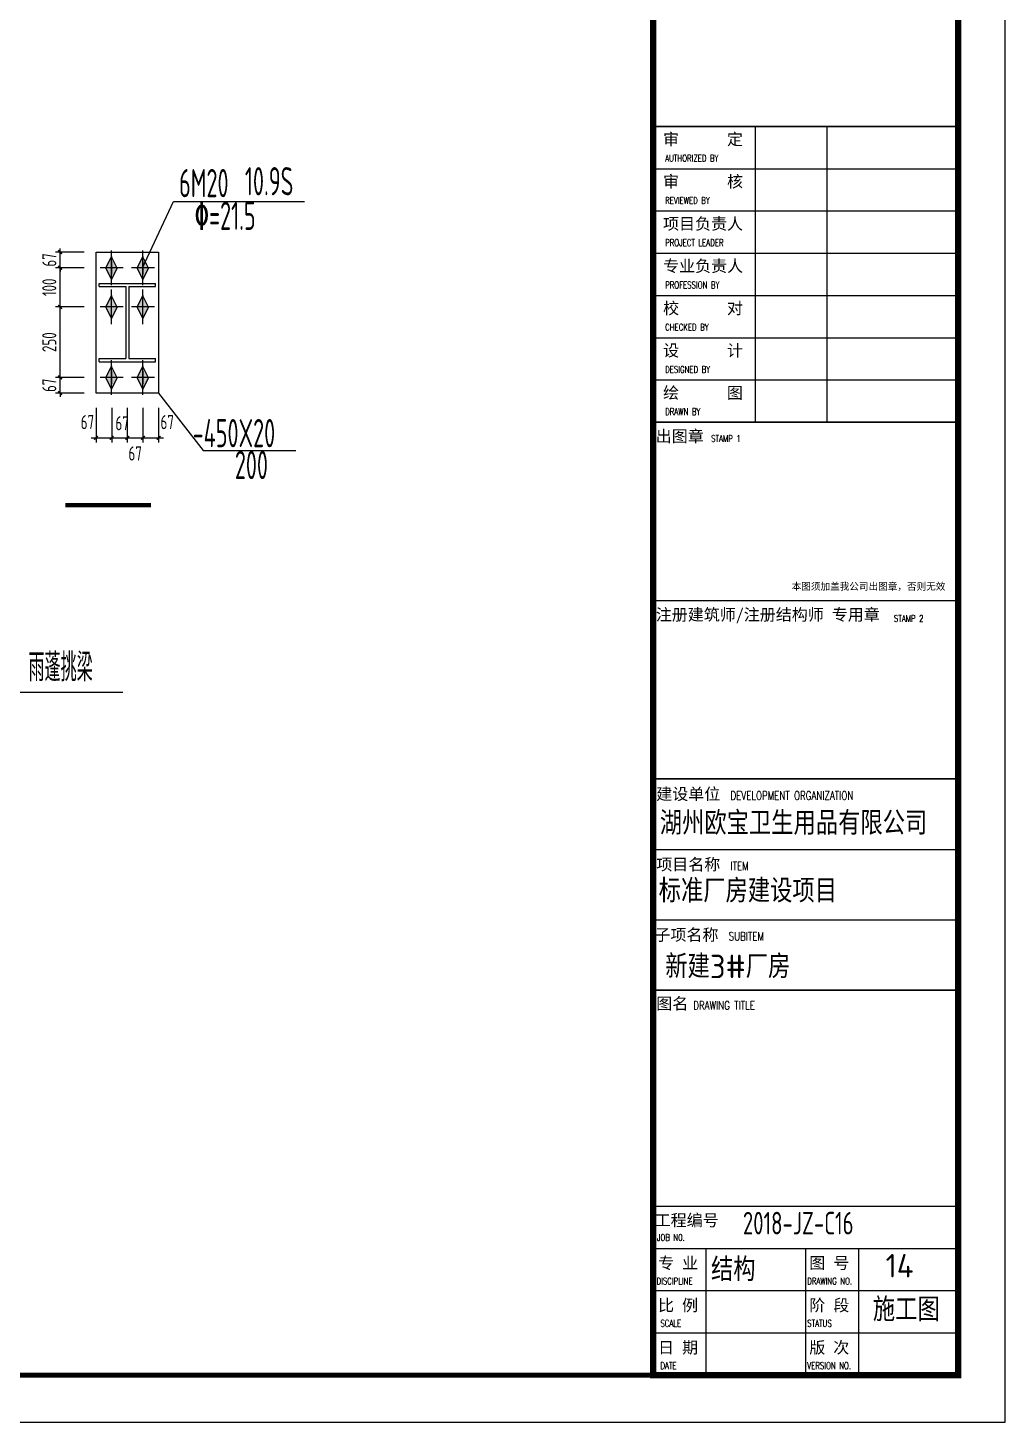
# Model space of a CAD drawing. Extents: x -138012 to 2129925, y -311560 to 0.
# Drawn here: x 1808856 to 1829678, y -194362 to -164662 of the extents above; entities that cross this region are included whole.
import ezdxf
from ezdxf.enums import TextEntityAlignment as Align

# ---------------------------------------------------------------- set-up
doc = ezdxf.new("R2010")
doc.units = 0
doc.header["$LTSCALE"] = 1000
doc.header["$MEASUREMENT"] = 0
doc.layers.get('0').update_dxf_attribs({"linetype": 'CONTINUOUS'})
doc.layers.get('Defpoints').update_dxf_attribs({"linetype": 'CONTINUOUS'})
for name, color, linetype in [('BOLT', 7, 'CONTINUOUS'), ('COLU', 7, 'CONTINUOUS'), ('DIM', 3, 'CONTINUOUS'), ('DIM_SYMB', 3, 'CONTINUOUS'), ('PUB_TEXT', 7, 'CONTINUOUS'), ('PUB_TITLE', 4, 'CONTINUOUS'), ('TEXT', 7, 'CONTINUOUS'), ('刚架', 4, 'CONTINUOUS'), ('图层1', 53, 'CONTINUOUS'), ('图框', 4, 'CONTINUOUS')]:
    doc.layers.add(name, color=color, linetype=linetype)
doc.styles.add('iIcon2', font='')
doc.styles.add('MIMI-TKWZ', font='romanc.shx', dxfattribs={"width": 0.75, "oblique": 15, "bigfont": 'bigfont.shx'})
doc.styles.add('STYLE1', font='tssdeng.shx', dxfattribs={"height": 8, "bigfont": 'tssdchn.shx'})
doc.styles.add('TSSD_REIN', font='tssdeng.shx', dxfattribs={"width": 0.7, "bigfont": 'tssdchn.shx'})
doc.styles.get('iIcon2').set_extended_font_data('SimSun')
doc.dimstyles.new('TSSD_20_100', dxfattribs={"dimtxt": 300, "dimasz": 80, "dimexe": 100, "dimexo": 250, "dimgap": 80, "dimtad": 1, "dimdec": 0, "dimlfac": 0.2, "dimzin": 0, "dimdsep": 46, "dimtxsty": 'TSSD_REIN', "dimblk": 'ARCHTICK', "dimcen": 0, "dimdle": 100, "dimclrd": 3, "dimclre": 3, "dimclrt": 7, "dimadec": 0, "dimazin": 0, "dimtfac": 1, "dimtdec": 0, "dimtix": 1, "dimtmove": 2, "dimatfit": 3, "dimldrblk": 'ARCHTICK', "dimfxl": 0, "dimtolj": 1, "dimtzin": 0, "dimarcsym": 0})

# ---------------------------------------------------------------- blocks, each defined once
blk = doc.blocks.new('_ArchTick')
at = {"color": 0, "linetype": 'ByBlock', "const_width": 0.4}
blk.add_lwpolyline([(-0.5, -0.5), (0.5, 0.5)], dxfattribs=at)
blk = doc.blocks.new('*D470')
at = {"layer": 'Defpoints', "color": 0}
for p in [(1809543, -172109), (1810308, -172109), (1810308, -172442)]:
    blk.add_point(p, dxfattribs=at)
at = {"layer": 'DIM', "color": 3, "lineweight": -2}
for p, q in [((1810058, -172109), (1809443, -172109)), ((1809543, -172109), (1809543, -172029)), ((1809543, -172442), (1809543, -172109)), ((1810058, -172442), (1809443, -172442)), ((1809543, -172442), (1809543, -172522))]:
    blk.add_line(p, q, dxfattribs=at)
at = {"layer": 'DIM', "color": 3, "lineweight": -2, "xscale": 80, "yscale": 80, "zscale": 80}
for p, rotation in [((1809543, -172109), 270), ((1809543, -172442), 90)]:
    blk.add_blockref('_ArchTick', p, dxfattribs=dict(at, rotation=rotation))
at = {"layer": 'DIM', "color": 7, "insert": (1809313, -172276), "char_height": 300, "attachment_point": 5, "rotation": 90, "style": 'TSSD_REIN'}
blk.add_mtext('\\A1;67', dxfattribs=at)
blk = doc.blocks.new('*D471')
at = {"layer": 'Defpoints', "color": 0}
for p in [(1809543, -170605), (1810308, -170605), (1810308, -172109)]:
    blk.add_point(p, dxfattribs=at)
at = {"layer": 'DIM', "color": 3, "lineweight": -2}
for p, q in [((1810058, -170605), (1809443, -170605)), ((1809543, -172209), (1809543, -170505)), ((1810058, -172109), (1809443, -172109))]:
    blk.add_line(p, q, dxfattribs=at)
at = {"layer": 'DIM', "color": 3, "lineweight": -2, "xscale": 80, "yscale": 80, "zscale": 80}
for p, rotation in [((1809543, -170605), 90), ((1809543, -172109), 270)]:
    blk.add_blockref('_ArchTick', p, dxfattribs=dict(at, rotation=rotation))
at = {"layer": 'DIM', "color": 7, "insert": (1809313, -171357), "char_height": 300, "attachment_point": 5, "rotation": 90, "style": 'TSSD_REIN'}
blk.add_mtext('\\A1;250', dxfattribs=at)
blk = doc.blocks.new('*D472')
at = {"layer": 'Defpoints', "color": 0}
for p in [(1809543, -169773), (1810308, -169773), (1810308, -170605)]:
    blk.add_point(p, dxfattribs=at)
at = {"layer": 'DIM', "color": 3, "lineweight": -2}
for p, q in [((1810058, -169773), (1809443, -169773)), ((1809543, -170705), (1809543, -169673)), ((1810058, -170605), (1809443, -170605))]:
    blk.add_line(p, q, dxfattribs=at)
at = {"layer": 'DIM', "color": 3, "lineweight": -2, "xscale": 80, "yscale": 80, "zscale": 80}
for p, rotation in [((1809543, -169773), 90), ((1809543, -170605), 270)]:
    blk.add_blockref('_ArchTick', p, dxfattribs=dict(at, rotation=rotation))
at = {"layer": 'DIM', "color": 7, "insert": (1809313, -170189), "char_height": 300, "attachment_point": 5, "rotation": 90, "style": 'TSSD_REIN'}
blk.add_mtext('\\A1;100', dxfattribs=at)
blk = doc.blocks.new('*D473')
at = {"layer": 'Defpoints', "color": 0}
for p in [(1809543, -169439), (1810308, -169439), (1810308, -169773)]:
    blk.add_point(p, dxfattribs=at)
at = {"layer": 'DIM', "color": 3, "lineweight": -2}
for p, q in [((1810058, -169439), (1809443, -169439)), ((1809543, -169439), (1809543, -169359)), ((1809543, -169773), (1809543, -169439)), ((1810058, -169773), (1809443, -169773)), ((1809543, -169773), (1809543, -169853))]:
    blk.add_line(p, q, dxfattribs=at)
at = {"layer": 'DIM', "color": 3, "lineweight": -2, "xscale": 80, "yscale": 80, "zscale": 80}
for p, rotation in [((1809543, -169439), 270), ((1809543, -169773), 90)]:
    blk.add_blockref('_ArchTick', p, dxfattribs=dict(at, rotation=rotation))
at = {"layer": 'DIM', "color": 7, "insert": (1809313, -169606), "char_height": 300, "attachment_point": 5, "rotation": 90, "style": 'TSSD_REIN'}
blk.add_mtext('\\A1;67', dxfattribs=at)
blk = doc.blocks.new('*D474')
at = {"layer": 'Defpoints', "color": 0}
for p in [(1810308, -172509), (1810642, -172509), (1810642, -173395)]:
    blk.add_point(p, dxfattribs=at)
at = {"layer": 'TEXT', "color": 3, "lineweight": -2}
for p, q in [((1810308, -172759), (1810308, -173495)), ((1810642, -172759), (1810642, -173495)), ((1810208, -173395), (1810742, -173395))]:
    blk.add_line(p, q, dxfattribs=at)
at = {"layer": 'TEXT', "color": 3, "lineweight": -2, "xscale": 80, "yscale": 80, "zscale": 80, "rotation": 180}
blk.add_blockref('_ArchTick', (1810308, -173395), dxfattribs=at)
at = {"layer": 'TEXT', "color": 3, "lineweight": -2, "xscale": 80, "yscale": 80, "zscale": 80}
blk.add_blockref('_ArchTick', (1810642, -173395), dxfattribs=at)
at = {"layer": 'TEXT', "color": 7, "insert": (1810125, -173061), "char_height": 300, "attachment_point": 5, "style": 'TSSD_REIN'}
blk.add_mtext('\\A1;67', dxfattribs=at)
blk = doc.blocks.new('*D475')
at = {"layer": 'Defpoints', "color": 0}
for p in [(1810642, -172509), (1810975, -172509), (1810975, -173395)]:
    blk.add_point(p, dxfattribs=at)
at = {"layer": 'DIM', "color": 3, "lineweight": -2}
for p, q in [((1810642, -172759), (1810642, -173495)), ((1810975, -172759), (1810975, -173495)), ((1810542, -173395), (1811075, -173395))]:
    blk.add_line(p, q, dxfattribs=at)
at = {"layer": 'DIM', "color": 3, "lineweight": -2, "xscale": 80, "yscale": 80, "zscale": 80, "rotation": 180}
blk.add_blockref('_ArchTick', (1810642, -173395), dxfattribs=at)
at = {"layer": 'DIM', "color": 3, "lineweight": -2, "xscale": 80, "yscale": 80, "zscale": 80}
blk.add_blockref('_ArchTick', (1810975, -173395), dxfattribs=at)
at = {"layer": 'DIM', "color": 7, "insert": (1810865, -173084), "char_height": 300, "attachment_point": 5, "style": 'TSSD_REIN'}
blk.add_mtext('\\A1;67', dxfattribs=at)
blk = doc.blocks.new('*D476')
at = {"layer": 'Defpoints', "color": 0}
for p in [(1811309, -172509), (1811643, -172509), (1811643, -173395)]:
    blk.add_point(p, dxfattribs=at)
at = {"layer": 'DIM', "color": 3, "lineweight": -2}
for p, q in [((1811309, -172759), (1811309, -173495)), ((1811643, -172759), (1811643, -173495)), ((1811209, -173395), (1811743, -173395))]:
    blk.add_line(p, q, dxfattribs=at)
at = {"layer": 'DIM', "color": 3, "lineweight": -2, "xscale": 80, "yscale": 80, "zscale": 80, "rotation": 180}
blk.add_blockref('_ArchTick', (1811309, -173395), dxfattribs=at)
at = {"layer": 'DIM', "color": 3, "lineweight": -2, "xscale": 80, "yscale": 80, "zscale": 80}
blk.add_blockref('_ArchTick', (1811643, -173395), dxfattribs=at)
at = {"layer": 'DIM', "color": 7, "insert": (1811826, -173061), "char_height": 300, "attachment_point": 5, "style": 'TSSD_REIN'}
blk.add_mtext('\\A1;67', dxfattribs=at)
blk = doc.blocks.new('*D477')
at = {"layer": 'Defpoints', "color": 0}
for p in [(1810975, -172509), (1811309, -172509), (1811309, -173395)]:
    blk.add_point(p, dxfattribs=at)
at = {"layer": 'DIM', "color": 3, "lineweight": -2}
for p, q in [((1810975, -172759), (1810975, -173495)), ((1811309, -172759), (1811309, -173495)), ((1810875, -173395), (1811409, -173395))]:
    blk.add_line(p, q, dxfattribs=at)
at = {"layer": 'DIM', "color": 3, "lineweight": -2, "xscale": 80, "yscale": 80, "zscale": 80, "rotation": 180}
blk.add_blockref('_ArchTick', (1810975, -173395), dxfattribs=at)
at = {"layer": 'DIM', "color": 3, "lineweight": -2, "xscale": 80, "yscale": 80, "zscale": 80}
blk.add_blockref('_ArchTick', (1811309, -173395), dxfattribs=at)
at = {"layer": 'DIM', "color": 7, "insert": (1811142, -173729), "char_height": 300, "attachment_point": 5, "style": 'TSSD_REIN'}
blk.add_mtext('\\A1;67', dxfattribs=at)
blk = doc.blocks.new('A$C73615854')
at = {"layer": 'BOLT'}
blk.add_hatch(color=256, dxfattribs=at).paths.add_polyline_path([(120, -84), (-12, 180), (120, 444), (252, 180)])
for p, q in [((120, 420, 302), (0, 180, 302)), ((120, -216, 302), (120, 576, 302)), ((120, 444, 302), (252, 180, 302)), ((-144, 180, 302), (384, 180, 302)), ((120, -84, 302), (-12, 180, 302)), ((120, -84, 302), (252, 180, 302))]:
    blk.add_line(p, q, dxfattribs=at)
blk = doc.blocks.new('564563')
at = {"layer": '图框'}
for p, q in [((189567, -166841), (196067, -166841)), ((189567, -166841), (196067, -166841)), ((191738, -166841), (191738, -173141)), ((193267, -166841), (193267, -173141)), ((189567, -167741), (196067, -167741)), ((189567, -168641), (196067, -168641)), ((189567, -169541), (196067, -169541)), ((189567, -170441), (196067, -170441)), ((189567, -171341), (196067, -171341)), ((189567, -172241), (196067, -172241)), ((189567, -176941), (196067, -176941)), ((189567, -180741), (196067, -180741)), ((189567, -182241), (196067, -182241)), ((189567, -183741), (196067, -183741)), ((189567, -189841), (196067, -189841)), ((189567, -190741), (196067, -190741)), ((190692, -190741), (190692, -193441)), ((192817, -190741), (192817, -193441)), ((193942, -190741), (193942, -193441)), ((189567, -191641), (196067, -191641)), ((189567, -192541), (196067, -192541))]:
    blk.add_line(p, q, dxfattribs=at)
at = {"layer": '图框', "const_width": 140}
blk.add_lwpolyline([(196067, -136041), (189567, -136041), (189567, -193441), (196067, -193441)], close=True, dxfattribs=at)
at = {"layer": '图框', "const_width": 35}
for points in [[(189567, -166841), (196067, -166841)], [(189567, -173141), (196067, -173141)], [(189567, -180741), (196067, -180741)], [(189567, -185241), (196067, -185241)]]:
    blk.add_lwpolyline(points, dxfattribs=at)
at = {"layer": 'PUB_TEXT', "style": 'STYLE1'}
for s, p in [('湖州欧宝卫生用品有限公司', (189709, -181680)), ('标准厂房建设项目', (189685, -183123)), ('新建3#厂房', (189826, -184735))]:
    blk.add_text(s, height=500, dxfattribs=at).set_placement(p, align=Align.MIDDLE_LEFT)
at = {"layer": '图框', "style": 'iIcon2'}
for s, height, p in [('审      定', 250, (189779, -167238)), ('审      核', 250, (189779, -168138)), ('项目负责人', 250, (189779, -169038)), ('专业负责人', 250, (189779, -169938)), ('校      对', 250, (189779, -170838)), ('设      计', 250, (189779, -171738)), ('绘      图', 250, (189779, -172638)), ('出图章', 250, (189624, -173565)), ('本图须加盖我公司出图章，否则无效', 150, (192520, -176714)), ('注册建筑师/注册结构师 专用章', 250, (189624, -177365)), ('建设单位', 250, (189634, -181186)), ('项目名称', 250, (189634, -182686)), ('子项名称', 250, (189595, -184185)), ('图名', 250, (189634, -185651)), ('工程编号', 250, (189600, -190265)), ('专 业', 250, (189673, -191177)), ('图 号', 250, (192895, -191177)), ('比 例', 250, (189673, -192077)), ('阶 段', 250, (192895, -192077)), ('日 期', 250, (189673, -192977)), ('版 次', 250, (192895, -192977))]:
    blk.add_text(s, height=height, dxfattribs=at).set_placement(p)
at = {"layer": '图框', "style": 'MIMI-TKWZ', "width": 0.75}
for s, height, p in [('AUTHORIZED BY', 145, (189823, -167590)), ('REVIEWED BY', 145, (189823, -168490)), ('PROJECT LEADER', 145, (189823, -169390)), ('PROFESSION BY', 145, (189823, -170290)), ('CHECKED BY', 145, (189823, -171190)), ('DESIGNED BY', 145, (189823, -172090)), ('DRAWN BY', 145, (189823, -172990)), ('STAMP 1', 145, (190804, -173562)), ('STAMP 2', 145, (194698, -177395)), ('DEVELOPMENT ORGANIZATION', 180, (191216, -181184)), ('ITEM', 180, (191216, -182684)), ('SUBITEM', 180, (191177, -184182)), ('DRAWING TITLE', 180, (190422, -185655)), ('JOB N0.', 145, (189649, -190581)), ('DISCIPLINE', 145, (189640, -191510)), ('DRAWING NO.', 145, (192851, -191510)), ('SCALE', 145, (189722, -192410)), ('STATUS', 145, (192851, -192410)), ('DATE', 145, (189722, -193310)), ('VERSION NO.', 145, (192851, -193310))]:
    blk.add_text(s, height=height, dxfattribs=at).set_placement(p)

msp = doc.modelspace()

# ---------------------------------------------------------------- linework, layer by layer
at = {"layer": 'BOLT'}
for p, q in [((1810775.023, -169773.023), (1810508.09, -169773.023)), ((1810641.557, -169639.556), (1810641.557, -169906.49)), ((1811442.357, -169773.023), (1811175.423, -169773.023)), ((1811308.89, -169639.556), (1811308.89, -169906.49)), ((1810775.023, -172108.69), (1810508.09, -172108.69)), ((1810641.557, -171975.223), (1810641.557, -172242.157)), ((1811442.357, -172108.69), (1811175.423, -172108.69)), ((1811308.89, -171975.223), (1811308.89, -172242.157))]:
    msp.add_line(p, q, dxfattribs=at)
at = {"layer": 'COLU'}
msp.add_lwpolyline([(1810307.89, -169439.356), (1811642.557, -169439.356), (1811642.557, -172442.357), (1810307.89, -172442.357)], close=True, dxfattribs=at)
at = {"layer": 'DIM_SYMB', "const_width": 93.427}
msp.add_lwpolyline([(1809653.674, -174830.041), (1811479.088, -174830.041)], dxfattribs=at)
at = {"layer": 'PUB_TITLE'}
msp.add_lwpolyline([(1703577.881, -194362.497), (1829677.881, -194362.497), (1829677.881, -134962.497), (1703577.881, -134962.497)], close=True, dxfattribs=at)
at = {"layer": 'PUB_TITLE', "const_width": 100}
msp.add_lwpolyline([(1706077.881, -193362.497), (1828677.881, -193362.497), (1828677.881, -135962.497), (1706077.881, -135962.497)], close=True, dxfattribs=at)
at = {"layer": 'TEXT', "color": 7}
for p, q in [((1811297.58, -169773.023), (1811956.756, -168362.437)), ((1811956.756, -168362.437), (1814752.44, -168362.437)), ((1811642.557, -172442.357), (1812589.712, -173664.963)), ((1812589.712, -173664.963), (1814568.28, -173664.963)), ((1808649.782, -178814.063), (1810879.838, -178814.063))]:
    msp.add_line(p, q, dxfattribs=at)
at = {"layer": '刚架'}
for p, q in [((1810374.623, -170106.69), (1810941.857, -170106.69)), ((1810374.623, -170173.423), (1810374.623, -170106.69)), ((1810374.623, -170173.423), (1810941.857, -170173.423)), ((1810941.857, -170106.69), (1811575.824, -170106.69)), ((1810941.857, -170173.423), (1810941.857, -171708.29)), ((1811008.59, -170173.423), (1811008.59, -171708.29)), ((1811008.59, -170173.423), (1811575.824, -170173.423)), ((1811575.824, -170173.423), (1811575.824, -170106.69)), ((1810374.623, -171775.023), (1810374.623, -171708.29)), ((1810374.623, -171708.29), (1810941.857, -171708.29)), ((1810374.623, -171775.023), (1811008.59, -171775.023)), ((1811008.59, -171708.29), (1811575.824, -171708.29)), ((1811008.59, -171775.023), (1811575.824, -171775.023)), ((1811575.824, -171775.023), (1811575.824, -171708.29))]:
    msp.add_line(p, q, dxfattribs=at)

# ---------------------------------------------------------------- block references
at = {"xscale": -0.934266900178045, "yscale": 0.9342668999452144, "zscale": 0.9342669000134264}
for p in [(1810753.668, -169941.191, -282.149), (1811421.002, -169941.191, -282.149), (1810753.668, -170772.688, -282.149), (1811421.002, -170772.688, -282.149), (1810753.668, -172276.858, -282.149), (1811421.002, -172276.858, -282.149)]:
    msp.add_blockref('A$C73615854', p, dxfattribs=at)
at = {"layer": 'TEXT'}
msp.add_blockref('564563', (1632611.096, 78.952), dxfattribs=at)

# ---------------------------------------------------------------- texts
at = {"layer": 'PUB_TEXT', "style": 'STYLE1'}
for s, p in [('结构', (1823410.903, -191109.855)), ('14', (1827131.588, -191030.478)), ('施工图', (1826858.968, -191962.798))]:
    msp.add_text(s, height=500, dxfattribs=at).set_placement(p, align=Align.MIDDLE_LEFT)
at = {"layer": 'TEXT', "color": 7, "style": 'TSSD_REIN', "width": 0.6}
for s, p in [('6M20', (1812077.423, -168269.206)), ('10.9S', (1813479.741, -168228.97)), ('%%130=21.5', (1812409.168, -168966.258)), ('-450X20', (1812367.005, -173595.271)), ('200', (1813266.249, -174274.054)), ('雨蓬挑梁', (1808869.133, -178583.241))]:
    msp.add_text(s, height=600.6002, dxfattribs=at).set_placement(p)
at = {"layer": '图层1', "style": 'TSSD_REIN', "width": 0.7}
msp.add_text('2018-JZ-C16 ', height=482.2695, dxfattribs=at).set_placement((1824090.49, -190365.431))

# ---------------------------------------------------------------- dimensions: what is measured, and where the dimension line sits
at = {"layer": 'DIM'}
for base, p1, p2, picture, middle in [((1809543.257, -169439.356), (1810307.89, -169773.023), (1810307.89, -169439.356), '*D473', (1809313.257, -169606.19)), ((1809543.257, -172108.69), (1810307.89, -172442.357), (1810307.89, -172108.69), '*D470', (1809313.257, -172275.524))]:
    dim = msp.add_linear_dim(base=base, p1=p1, p2=p2, angle=90, dimstyle='TSSD_20_100', dxfattribs=at)
    dim.commit()
    dim.dimension.update_dxf_attribs({"geometry": picture, "text_midpoint": middle})
for base, p1, p2, text, picture, middle in [((1809543.257, -169773.023), (1810307.89, -170604.52), (1810307.89, -169773.023), '100', '*D472', (1809313.257, -170188.772)), ((1809543.257, -170604.52), (1810307.89, -172108.69), (1810307.89, -170604.52), '250', '*D471', (1809313.257, -171356.605))]:
    dim = msp.add_linear_dim(base=base, p1=p1, p2=p2, angle=90, text=text, dimstyle='TSSD_20_100', dxfattribs=at)
    dim.commit()
    dim.dimension.update_dxf_attribs({"geometry": picture, "text_midpoint": middle})
for base, p1, p2, picture, middle in [((1810975.223, -173394.949), (1810641.557, -172509.09), (1810975.223, -172509.09), '*D475', (1810864.765, -173083.976)), ((1811308.89, -173394.949), (1810975.223, -172509.09), (1811308.89, -172509.09), '*D477', (1811142.057, -173728.616)), ((1811642.557, -173394.949), (1811308.89, -172509.09), (1811642.557, -172509.09), '*D476', (1811825.817, -173061.282))]:
    dim = msp.add_linear_dim(base=base, p1=p1, p2=p2, dimstyle='TSSD_20_100', dxfattribs=at)
    dim.commit()
    dim.dimension.update_dxf_attribs({"geometry": picture, "text_midpoint": middle, "dimtype": 128})
at = {"layer": 'TEXT', "color": 7}
dim = msp.add_linear_dim(base=(1810641.557, -173394.949), p1=(1810307.89, -172509.09), p2=(1810641.557, -172509.09), dimstyle='TSSD_20_100', dxfattribs=at)
dim.commit()
dim.dimension.update_dxf_attribs({"geometry": '*D474', "text_midpoint": (1810124.63, -173061.282), "dimtype": 128})

doc.saveas('drawing.dxf')
